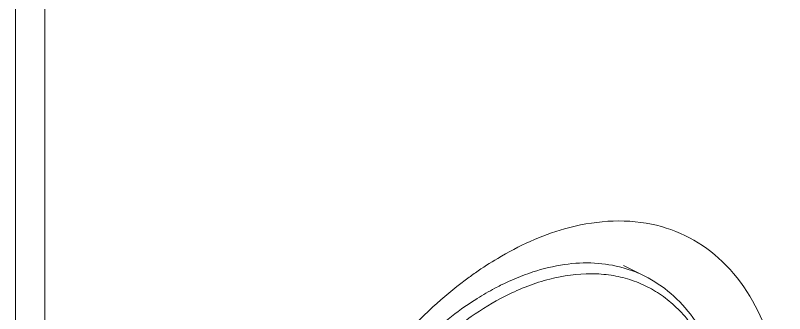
# Model space of a CAD drawing. Header units: millimetres. Extents: x 1177 to 4147, y 93 to 2194.
# Drawn here: x 3561.72 to 3568.16, y 860.33 to 862.83 of the extents above; entities that cross this region are included whole.
import ezdxf

# ---------------------------------------------------------------- set-up
doc = ezdxf.new("R2010")
doc.units = ezdxf.units.MM
doc.header["$LTSCALE"] = 0.1
doc.layers.get('0').update_dxf_attribs({"lineweight": 13})

# ---------------------------------------------------------------- blocks, each defined once
blk = doc.blocks.new('01')
for p, q in [((4016.8879, 674.7706), (4016.8879, 1166.673)), ((4017.2415, 678.2525), (4017.2415, 1164.9588)), ((4024.408, 811.9363), (4024.1544, 812.0631))]:
    blk.add_line(p, q)
for centre, radius, start, end in [((4024.9973, 808.2445), 4.5551, 124.97288, 125.91918), ((4025.3506, 807.7807), 5.1381, 126.9504, 132.51914), ((4025.0703, 808.1438), 4.6795, 125.91962, 126.8807), ((4024.1118, 808.9952), 3.0296, 116.56538, 116.93563), ((4024.3741, 808.5295), 3.7055, 122.04414, 124.78079)]:
    blk.add_arc(centre, radius, start, end)
for points, knots in [([(4023.451, 812.5009), (4023.7844, 812.5956), (4024.3171, 812.6424), (4024.9549, 812.4149), (4025.5066, 812.0131), (4025.9853, 811.1713), (4026.0803, 810.3949), (4026.0803, 809.9777)], [0, 0, 0, 0, 0.241229, 0.353155, 0.465495, 0.709646, 1, 1, 1, 1]), ([(4022.3864, 811.9771), (4022.4727, 812.0375), (4022.8052, 812.2531), (4023.1709, 812.4214), (4023.451, 812.5009)], [0, 0, 0, 0, 0.265752, 1, 1, 1, 1]), ([(4024.1493, 812.036), (4024.039, 812.067), (4023.8043, 812.1043), (4023.4381, 812.0849), (4023.0585, 811.9931), (4022.8103, 811.889), (4022.6862, 811.827)], [0, 0, 0, 0, 0.227684, 0.467586, 0.724216, 1, 1, 1, 1]), ([(4022.7569, 805.2098), (4022.9384, 805.3006), (4023.2982, 805.5277), (4023.7923, 805.963), (4024.2472, 806.4916), (4024.646, 807.0938), (4024.9739, 807.7471), (4025.2187, 808.4271), (4025.3711, 809.1085), (4025.4253, 809.7661), (4025.3789, 810.376), (4025.2326, 810.9162), (4025.0243, 811.3), (4024.8124, 811.5451), (4024.6364, 811.6955), (4024.4418, 811.8143), (4024.2308, 811.9004), (4024.0055, 811.9527), (4023.6831, 811.9774), (4023.2518, 811.9169), (4022.9219, 811.7875), (4022.7569, 811.705)], [0, 0, 0, 0, 0.063265, 0.131823, 0.204585, 0.280032, 0.356417, 0.431911, 0.504761, 0.573445, 0.636852, 0.694489, 0.746724, 0.771287, 0.795134, 0.818602, 0.84206, 0.865879, 0.890399, 0.942508, 1, 1, 1, 1]), ([(4024.4079, 811.9363), (4024.3873, 811.9466), (4024.3036, 811.986), (4024.2162, 812.0173), (4024.1493, 812.036)], [0, 0, 0, 0, 0.249254, 1, 1, 1, 1]), ([(4024.408, 811.9363), (4024.52, 811.8803), (4024.7342, 811.737), (4024.9995, 811.4453), (4025.2056, 811.0857), (4025.3495, 810.6685), (4025.43, 810.2037), (4025.4467, 809.7014), (4025.3999, 809.1724), (4025.2911, 808.6283), (4025.1229, 808.0812), (4024.8992, 807.5434), (4024.6253, 807.0272), (4024.3072, 806.5444), (4023.9522, 806.106), (4023.568, 805.7218), (4023.1632, 805.4008), (4022.8757, 805.2281), (4022.7309, 805.1557)], [0, 0, 0, 0, 0.046374, 0.094191, 0.144678, 0.198693, 0.256662, 0.318598, 0.384166, 0.452757, 0.523561, 0.595631, 0.66795, 0.739486, 0.809251, 0.876361, 0.940103, 1, 1, 1, 1]), ([(4022.6862, 811.827), (4022.6628, 811.8153), (4022.5683, 811.7665), (4022.4761, 811.713), (4022.408, 811.6704)], [0, 0, 0, 0, 0.245343, 1, 1, 1, 1]), ([(4022.7394, 811.6962), (4022.5988, 811.6248), (4022.3193, 811.4546), (4022.0642, 811.2501), (4021.9389, 811.1376)], [0, 0, 0, 0, 0.483613, 1, 1, 1, 1]), ([(4019.7509, 807.3837), (4019.8412, 808.1741), (4020.3417, 809.7178), (4021.2935, 811.0331), (4021.878, 811.5678)], [0, 0, 0, 0, 0.501063, 1, 1, 1, 1]), ([(4022.2603, 811.573), (4022.0394, 811.4197), (4021.6137, 811.0541), (4021.2546, 810.6245), (4021.086, 810.3901)], [0, 0, 0, 0, 0.482181, 1, 1, 1, 1])]:
    blk.add_open_spline(points, degree=3, knots=knots)

msp = doc.modelspace()

# ---------------------------------------------------------------- block references
at = {"xscale": 0.7, "yscale": 0.7, "zscale": 0.7}
msp.add_blockref('01', (749.9034, 292.2903), dxfattribs=at)

doc.saveas('drawing.dxf')
